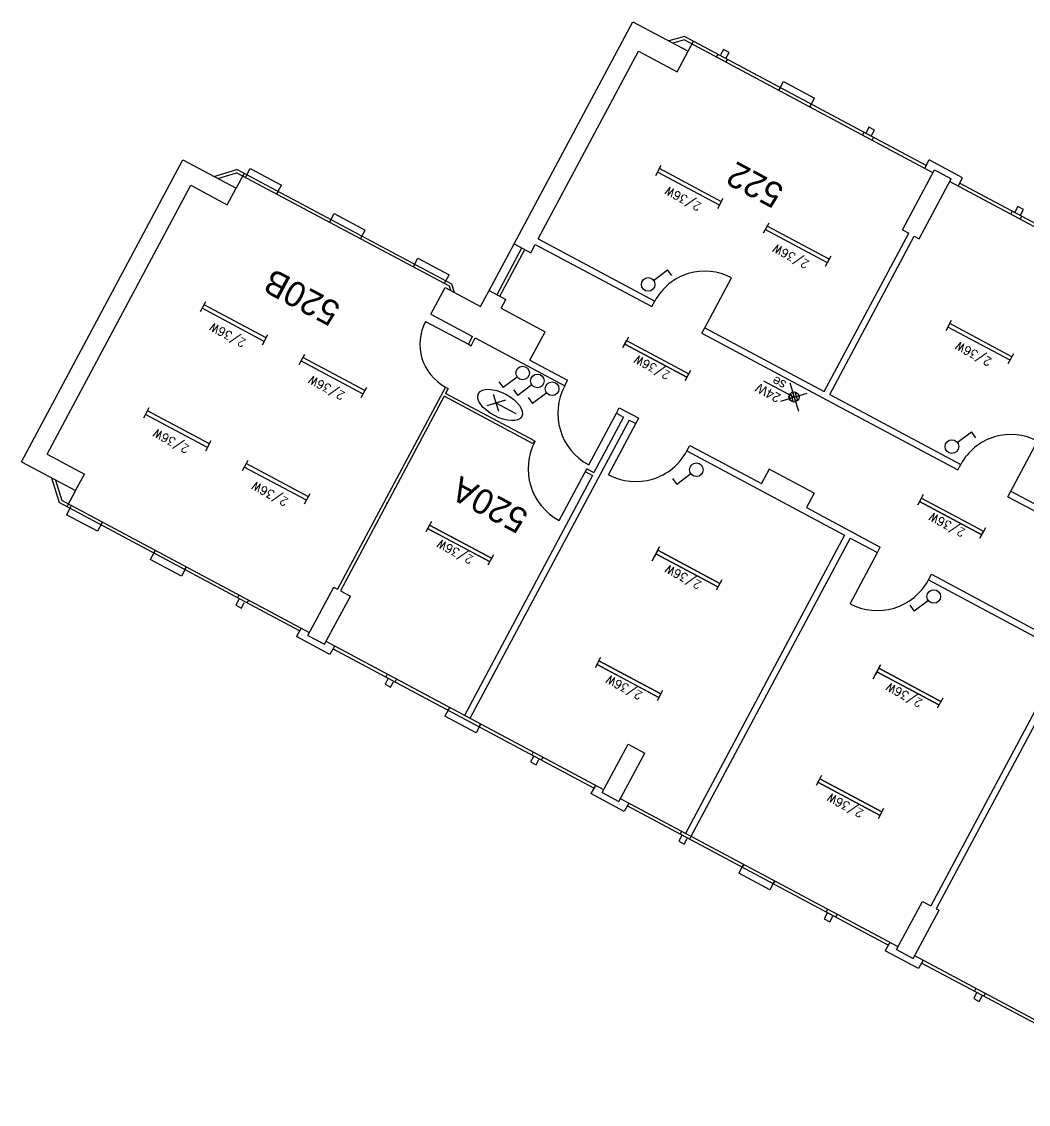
# Model space of a CAD drawing. Extents: x 1678829 to 1678895.5, y 4851385.5 to 4851457.1.
# Drawn here: x 1678828.95 to 1678844.95, y 4851416.74 to 4851433.94 of the extents above; entities that cross this region are included whole.
import ezdxf
from ezdxf.enums import TextEntityAlignment as Align

# ---------------------------------------------------------------- set-up
doc = ezdxf.new("R2010")
doc.units = 0
doc.header["$MEASUREMENT"] = 0
doc.layers.get('0').update_dxf_attribs({"linetype": 'CONTINUOUS'})
for name, color, linetype in [('ILLUMINAZIONE', 4, 'CONTINUOUS'), ('INFISSI', 160, 'CONTINUOUS'), ('NUOVI COMPONENTI DI PROGETTO', 230, 'CONTINUOUS')]:
    doc.layers.add(name, color=color, linetype=linetype)
doc.styles.add('ROMANS', font='romans')

# ---------------------------------------------------------------- blocks, each defined once
blk = doc.blocks.new('SE')
at = {"layer": 'ILLUMINAZIONE'}
for p, q in [((0.165, -0.165), (-0.167, 0.167)), ((0.152, 0.155), (-0.155, -0.152)), ((0.024, -0.077), (-0.077, 0.024)), ((0.056, -0.058), (-0.058, 0.056)), ((0.058, -0.056), (-0.056, 0.058)), ((0.077, -0.024), (-0.024, 0.077)), ((0.55, 0.001), (-0.001, 0.001)), ((0.075, 0.028), (0.028, 0.075)), ((-0.028, -0.075), (-0.075, -0.028))]:
    blk.add_line(p, q, dxfattribs=at)
blk.add_circle((0, 0), 0.0803, dxfattribs=at)
at = {"layer": 'ILLUMINAZIONE', "linetype": 'Continuous'}
for s, p in [('24W ', (0.191, 0.063)), ('se', (0.209, -0.158))]:
    blk.add_text(s, height=0.15, dxfattribs=at).set_placement(p)

msp = doc.modelspace()

# ---------------------------------------------------------------- linework, layer by layer
at = {"linetype": 'Continuous'}
for p, q in [((1678836.778, 4851430.412), (1678838.662, 4851433.94)), ((1678838.662, 4851433.94), (1678839.544, 4851433.47)), ((1678837.16, 4851430.491), (1678838.752, 4851433.473)), ((1678838.752, 4851433.473), (1678839.37, 4851433.143)), ((1678839.37, 4851433.143), (1678839.544, 4851433.47)), ((1678828.955, 4851426.948), (1678831.517, 4851431.747)), ((1678831.517, 4851431.747), (1678832.364, 4851431.295)), ((1678842.949, 4851430.632), (1678843.457, 4851431.585)), ((1678843.457, 4851431.585), (1678843.722, 4851431.443)), ((1678843.213, 4851430.491), (1678843.722, 4851431.443)), ((1678829.361, 4851427.071), (1678831.64, 4851431.341)), ((1678831.64, 4851431.341), (1678832.222, 4851431.03)), ((1678832.222, 4851431.03), (1678832.364, 4851431.295)), ((1678841.704, 4851428.066), (1678843.046, 4851430.58)), ((1678842.949, 4851430.632), (1678843.046, 4851430.58)), ((1678836.778, 4851430.412), (1678837.043, 4851430.27)), ((1678837.043, 4851430.27), (1678837.113, 4851430.403)), ((1678837.113, 4851430.403), (1678838.966, 4851429.414)), ((1678837.16, 4851430.491), (1678839.013, 4851429.502)), ((1678841.792, 4851428.019), (1678843.134, 4851430.533)), ((1678843.134, 4851430.533), (1678843.213, 4851430.491)), ((1678835.455, 4851429.293), (1678835.681, 4851429.716)), ((1678835.681, 4851429.716), (1678836.246, 4851429.415)), ((1678836.246, 4851429.415), (1678836.382, 4851429.671)), ((1678836.382, 4851429.671), (1678836.647, 4851429.529)), ((1678836.572, 4851429.388), (1678836.647, 4851429.529)), ((1678836.572, 4851429.388), (1678837.269, 4851429.016)), ((1678838.966, 4851429.414), (1678839.013, 4851429.502)), ((1678835.455, 4851429.293), (1678836.117, 4851428.94)), ((1678837.029, 4851428.566), (1678837.269, 4851429.016)), ((1678839.76, 4851428.99), (1678839.807, 4851429.078)), ((1678839.807, 4851429.078), (1678841.704, 4851428.066)), ((1678836.051, 4851428.816), (1678836.117, 4851428.94)), ((1678836.095, 4851428.793), (1678836.161, 4851428.916)), ((1678836.161, 4851428.916), (1678837.581, 4851428.158)), ((1678839.76, 4851428.99), (1678842.204, 4851427.686)), ((1678837.029, 4851428.566), (1678837.628, 4851428.246)), ((1678837.581, 4851428.158), (1678837.628, 4851428.246)), ((1678835.688, 4851428.137), (1678833.974, 4851424.926)), ((1678835.667, 4851427.99), (1678834.018, 4851424.902)), ((1678837.078, 4851427.236), (1678835.667, 4851427.99)), ((1678835.688, 4851428.137), (1678835.732, 4851428.113)), ((1678835.732, 4851428.113), (1678835.69, 4851428.034)), ((1678837.102, 4851427.28), (1678835.69, 4851428.034)), ((1678841.792, 4851428.019), (1678843.874, 4851426.907)), ((1678838.402, 4851427.72), (1678838.449, 4851427.808)), ((1678838.449, 4851427.808), (1678838.758, 4851427.643)), ((1678838.516, 4851427.659), (1678838.046, 4851426.777)), ((1678838.402, 4851427.72), (1678838.516, 4851427.659)), ((1678838.711, 4851427.555), (1678838.758, 4851427.643)), ((1678842.204, 4851427.686), (1678843.827, 4851426.819)), ((1678838.605, 4851427.612), (1678836.076, 4851422.874)), ((1678838.605, 4851427.612), (1678838.711, 4851427.555)), ((1678837.102, 4851427.28), (1678837.078, 4851427.236)), ((1678839.522, 4851427.122), (1678839.569, 4851427.21)), ((1678839.522, 4851427.122), (1678840.572, 4851426.562)), ((1678839.522, 4851427.122), (1678840.572, 4851426.562)), ((1678839.569, 4851427.21), (1678840.707, 4851426.603)), ((1678839.569, 4851427.21), (1678840.707, 4851426.603)), ((1678828.955, 4851426.948), (1678829.811, 4851426.491)), ((1678829.361, 4851427.071), (1678829.952, 4851426.755)), ((1678837.931, 4851426.838), (1678837.907, 4851426.794)), ((1678837.907, 4851426.794), (1678838.022, 4851426.732)), ((1678837.931, 4851426.838), (1678838.046, 4851426.777)), ((1678840.83, 4851426.832), (1678840.707, 4851426.603)), ((1678841.544, 4851426.451), (1678840.83, 4851426.832)), ((1678843.827, 4851426.819), (1678843.874, 4851426.907)), ((1678829.811, 4851426.491), (1678829.952, 4851426.755)), ((1678838.022, 4851426.732), (1678835.988, 4851422.921)), ((1678840.572, 4851426.562), (1678840.819, 4851426.43)), ((1678840.819, 4851426.43), (1678842.028, 4851425.785)), ((1678841.544, 4851426.451), (1678841.422, 4851426.221)), ((1678844.621, 4851426.395), (1678844.668, 4851426.484)), ((1678844.668, 4851426.484), (1678846.476, 4851425.518)), ((1678844.621, 4851426.395), (1678851.316, 4851422.821)), ((1678841.422, 4851426.221), (1678842.595, 4851425.595)), ((1678842.028, 4851425.785), (1678839.499, 4851421.047)), ((1678842.116, 4851425.737), (1678839.587, 4851421)), ((1678842.116, 4851425.737), (1678842.548, 4851425.507)), ((1678842.548, 4851425.507), (1678842.595, 4851425.595)), ((1678843.36, 4851425.073), (1678843.407, 4851425.162)), ((1678843.36, 4851425.073), (1678845.203, 4851424.089)), ((1678843.407, 4851425.162), (1678845.295, 4851424.154)), ((1678833.503, 4851424.191), (1678833.913, 4851424.959)), ((1678833.913, 4851424.959), (1678833.93, 4851424.949)), ((1678833.93, 4851424.949), (1678833.974, 4851424.926)), ((1678834.018, 4851424.902), (1678834.177, 4851424.817)), ((1678833.767, 4851424.05), (1678834.177, 4851424.817)), ((1678833.503, 4851424.191), (1678833.767, 4851424.05)), ((1678845.539, 4851423.91), (1678843.396, 4851419.896)), ((1678845.627, 4851423.863), (1678843.484, 4851419.849)), ((1678838.178, 4851421.695), (1678838.588, 4851422.463)), ((1678838.443, 4851421.554), (1678838.853, 4851422.322)), ((1678838.588, 4851422.463), (1678838.853, 4851422.322)), ((1678838.178, 4851421.695), (1678838.443, 4851421.554)), ((1678842.854, 4851419.2), (1678843.264, 4851419.967)), ((1678843.264, 4851419.967), (1678843.396, 4851419.896)), ((1678843.119, 4851419.058), (1678843.528, 4851419.826)), ((1678843.484, 4851419.849), (1678843.528, 4851419.826)), ((1678842.854, 4851419.2), (1678843.119, 4851419.058))]:
    msp.add_line(p, q, dxfattribs=at)
at = {"color": 5, "linetype": 'Continuous'}
msp.add_line((1678836.051, 4851428.816), (1678836.095, 4851428.793), dxfattribs=at)
at = {"color": 1, "linetype": 'Continuous', "const_width": 0.01}
msp.add_lwpolyline([(1678834.768, 4851426.29, 1), (1678834.75, 4851426.299, 1)], format="xyb", close=True, dxfattribs=at)
at = {"layer": 'ILLUMINAZIONE', "linetype": 'Continuous'}
for p, q in [((1678839.027, 4851431.498), (1678839.114, 4851431.662)), ((1678840.072, 4851431.081), (1678839.086, 4851431.608)), ((1678840.072, 4851431.081), (1678839.086, 4851431.608)), ((1678840.042, 4851431.025), (1678839.055, 4851431.551)), ((1678840.042, 4851431.025), (1678839.056, 4851431.552)), ((1678840.014, 4851430.971), (1678840.101, 4851431.135)), ((1678840.739, 4851430.584), (1678840.827, 4851430.747)), ((1678841.755, 4851430.111), (1678840.768, 4851430.638)), ((1678841.755, 4851430.11), (1678840.768, 4851430.637)), ((1678841.755, 4851430.11), (1678840.768, 4851430.637)), ((1678841.785, 4851430.167), (1678840.798, 4851430.694)), ((1678841.785, 4851430.167), (1678840.798, 4851430.694)), ((1678841.785, 4851430.167), (1678840.798, 4851430.694)), ((1678841.726, 4851430.057), (1678841.813, 4851430.221)), ((1678838.993, 4851429.831), (1678839.216, 4851429.999)), ((1678839.285, 4851429.907), (1678839.216, 4851429.999)), ((1678831.794, 4851429.335), (1678831.881, 4851429.498)), ((1678832.809, 4851428.862), (1678831.823, 4851429.388)), ((1678832.839, 4851428.918), (1678831.853, 4851429.444)), ((1678843.641, 4851429.035), (1678843.728, 4851429.198)), ((1678844.656, 4851428.562), (1678843.67, 4851429.089)), ((1678844.656, 4851428.561), (1678843.67, 4851429.088)), ((1678844.686, 4851428.618), (1678843.7, 4851429.145)), ((1678844.686, 4851428.618), (1678843.7, 4851429.145)), ((1678832.781, 4851428.808), (1678832.868, 4851428.971)), ((1678838.593, 4851428.928), (1678838.506, 4851428.765)), ((1678838.506, 4851428.765), (1678838.565, 4851428.874)), ((1678838.565, 4851428.875), (1678839.551, 4851428.348)), ((1678833.363, 4851428.497), (1678833.451, 4851428.66)), ((1678839.521, 4851428.292), (1678838.535, 4851428.818)), ((1678838.535, 4851428.818), (1678839.521, 4851428.292)), ((1678844.628, 4851428.508), (1678844.715, 4851428.672)), ((1678834.379, 4851428.024), (1678833.392, 4851428.551)), ((1678834.409, 4851428.08), (1678833.422, 4851428.607)), ((1678839.58, 4851428.402), (1678839.493, 4851428.238)), ((1678839.493, 4851428.238), (1678839.551, 4851428.347)), ((1678836.534, 4851428.219), (1678836.603, 4851428.127)), ((1678836.826, 4851428.295), (1678836.603, 4851428.127)), ((1678837.061, 4851428.17), (1678836.838, 4851428.002)), ((1678834.35, 4851427.97), (1678834.437, 4851428.134)), ((1678836.769, 4851428.094), (1678836.838, 4851428.002)), ((1678837.295, 4851428.045), (1678837.072, 4851427.877)), ((1678830.894, 4851427.649), (1678830.981, 4851427.812)), ((1678837.003, 4851427.969), (1678837.072, 4851427.877)), ((1678831.909, 4851427.176), (1678830.923, 4851427.702)), ((1678831.939, 4851427.232), (1678830.953, 4851427.759)), ((1678831.881, 4851427.122), (1678831.968, 4851427.286)), ((1678843.818, 4851427.256), (1678844.041, 4851427.423)), ((1678844.11, 4851427.331), (1678844.041, 4851427.423)), ((1678832.463, 4851426.811), (1678832.551, 4851426.975)), ((1678833.479, 4851426.338), (1678832.492, 4851426.865)), ((1678833.509, 4851426.394), (1678832.522, 4851426.921)), ((1678839.294, 4851426.683), (1678839.363, 4851426.591)), ((1678839.587, 4851426.758), (1678839.363, 4851426.591)), ((1678833.45, 4851426.284), (1678833.537, 4851426.448)), ((1678843.278, 4851426.428), (1678843.191, 4851426.264)), ((1678843.191, 4851426.264), (1678843.249, 4851426.374)), ((1678844.206, 4851425.791), (1678843.219, 4851426.318)), ((1678843.219, 4851426.318), (1678844.206, 4851425.791)), ((1678843.249, 4851426.374), (1678844.236, 4851425.847)), ((1678835.463, 4851425.999), (1678835.376, 4851425.836)), ((1678836.421, 4851425.419), (1678835.434, 4851425.945)), ((1678836.421, 4851425.419), (1678835.434, 4851425.945)), ((1678836.421, 4851425.419), (1678835.434, 4851425.945)), ((1678835.434, 4851425.945), (1678836.421, 4851425.419)), ((1678836.391, 4851425.362), (1678835.404, 4851425.889)), ((1678836.391, 4851425.362), (1678835.404, 4851425.889)), ((1678836.391, 4851425.362), (1678835.404, 4851425.889)), ((1678835.404, 4851425.889), (1678836.391, 4851425.363)), ((1678844.265, 4851425.901), (1678844.177, 4851425.737)), ((1678844.177, 4851425.737), (1678844.236, 4851425.847)), ((1678838.971, 4851425.378), (1678839.088, 4851425.598)), ((1678839.088, 4851425.598), (1678839.001, 4851425.435)), ((1678836.45, 4851425.472), (1678836.362, 4851425.309)), ((1678839.029, 4851425.489), (1678840.016, 4851424.962)), ((1678840.016, 4851424.961), (1678839.029, 4851425.488)), ((1678840.046, 4851425.018), (1678839.059, 4851425.545)), ((1678839.059, 4851425.545), (1678840.046, 4851425.018)), ((1678840.075, 4851425.072), (1678839.987, 4851424.908)), ((1678843.358, 4851424.745), (1678843.134, 4851424.578)), ((1678843.065, 4851424.67), (1678843.134, 4851424.578)), ((1678838.151, 4851423.842), (1678838.063, 4851423.679)), ((1678838.092, 4851423.733), (1678839.079, 4851423.206)), ((1678839.078, 4851423.205), (1678838.092, 4851423.732)), ((1678839.078, 4851423.205), (1678838.092, 4851423.732)), ((1678839.109, 4851423.262), (1678838.122, 4851423.789)), ((1678839.109, 4851423.262), (1678838.122, 4851423.789)), ((1678838.122, 4851423.789), (1678839.109, 4851423.262)), ((1678842.482, 4851423.504), (1678842.599, 4851423.724)), ((1678842.599, 4851423.724), (1678842.512, 4851423.561)), ((1678843.527, 4851423.087), (1678842.54, 4851423.614)), ((1678842.54, 4851423.614), (1678843.527, 4851423.088)), ((1678843.557, 4851423.144), (1678842.57, 4851423.67)), ((1678842.57, 4851423.67), (1678843.557, 4851423.144)), ((1678839.137, 4851423.316), (1678839.05, 4851423.152)), ((1678843.586, 4851423.197), (1678843.498, 4851423.034)), ((1678841.662, 4851421.968), (1678841.574, 4851421.805)), ((1678842.59, 4851421.331), (1678841.603, 4851421.858)), ((1678842.59, 4851421.331), (1678841.603, 4851421.858)), ((1678841.603, 4851421.858), (1678842.59, 4851421.332)), ((1678842.62, 4851421.388), (1678841.633, 4851421.914)), ((1678842.62, 4851421.388), (1678841.633, 4851421.914)), ((1678841.633, 4851421.914), (1678842.62, 4851421.388)), ((1678842.648, 4851421.441), (1678842.561, 4851421.278))]:
    msp.add_line(p, q, dxfattribs=at)
at = {"layer": 'ILLUMINAZIONE'}
for p, q in [((1678836.533, 4851427.746), (1678836.45, 4851428.019)), ((1678836.639, 4851427.928), (1678836.344, 4851427.838)), ((1678836.543, 4851427.898), (1678836.442, 4851427.867)), ((1678836.811, 4851427.712), (1678836.492, 4851427.883))]:
    msp.add_line(p, q, dxfattribs=at)
at = {"layer": 'ILLUMINAZIONE', "linetype": 'Continuous'}
for centre in [(1678838.907, 4851429.766), (1678836.913, 4851428.36), (1678837.147, 4851428.234), (1678837.381, 4851428.109), (1678843.732, 4851427.191), (1678839.673, 4851426.823), (1678843.444, 4851424.81)]:
    msp.add_circle(centre, 0.108, dxfattribs=at)
at = {"layer": 'INFISSI', "linetype": 'Continuous'}
for p, q in [((1678839.487, 4851433.704), (1678839.233, 4851433.635)), ((1678839.482, 4851433.65), (1678839.298, 4851433.601)), ((1678839.482, 4851433.65), (1678843.434, 4851431.54)), ((1678843.325, 4851431.655), (1678839.487, 4851433.704)), ((1678839.544, 4851433.47), (1678839.629, 4851433.628)), ((1678840.104, 4851433.499), (1678840.057, 4851433.411)), ((1678840.192, 4851433.452), (1678840.104, 4851433.499)), ((1678839.993, 4851433.377), (1678840.017, 4851433.421)), ((1678840.143, 4851433.297), (1678840.167, 4851433.341)), ((1678840.145, 4851433.364), (1678840.192, 4851433.452)), ((1678840.986, 4851432.858), (1678841.057, 4851432.991)), ((1678841.057, 4851432.991), (1678841.551, 4851432.727)), ((1678840.981, 4851432.85), (1678841.005, 4851432.894)), ((1678841.475, 4851432.586), (1678841.499, 4851432.63)), ((1678841.48, 4851432.595), (1678841.551, 4851432.727)), ((1678842.313, 4851432.139), (1678842.337, 4851432.183)), ((1678842.415, 4851432.266), (1678842.368, 4851432.177)), ((1678842.503, 4851432.218), (1678842.415, 4851432.266)), ((1678842.456, 4851432.13), (1678842.503, 4851432.218)), ((1678842.463, 4851432.058), (1678842.487, 4851432.103)), ((1678832.01, 4851431.483), (1678832.375, 4851431.594)), ((1678835.791, 4851429.771), (1678832.375, 4851431.594)), ((1678832.516, 4851431.474), (1678832.587, 4851431.606)), ((1678832.587, 4851431.606), (1678833.081, 4851431.343)), ((1678843.301, 4851431.611), (1678843.372, 4851431.743)), ((1678843.901, 4851431.461), (1678843.372, 4851431.743)), ((1678832.073, 4851431.45), (1678832.37, 4851431.54)), ((1678832.491, 4851431.533), (1678832.364, 4851431.295)), ((1678835.749, 4851429.737), (1678832.37, 4851431.54)), ((1678843.831, 4851431.329), (1678843.901, 4851431.461)), ((1678833.029, 4851431.245), (1678833.005, 4851431.201)), ((1678833.01, 4851431.21), (1678833.081, 4851431.343)), ((1678843.698, 4851431.399), (1678847.871, 4851429.172)), ((1678847.939, 4851429.192), (1678843.854, 4851431.373)), ((1678844.669, 4851430.881), (1678844.692, 4851430.925)), ((1678844.779, 4851431.004), (1678844.732, 4851430.915)), ((1678844.868, 4851430.956), (1678844.779, 4851431.004)), ((1678844.821, 4851430.868), (1678844.868, 4851430.956)), ((1678833.867, 4851430.798), (1678833.843, 4851430.754)), ((1678833.848, 4851430.763), (1678833.919, 4851430.895)), ((1678833.919, 4851430.895), (1678834.413, 4851430.631)), ((1678844.819, 4851430.801), (1678844.842, 4851430.845)), ((1678834.342, 4851430.499), (1678834.413, 4851430.631)), ((1678834.361, 4851430.534), (1678834.337, 4851430.49)), ((1678836.382, 4851429.671), (1678836.778, 4851430.412)), ((1678836.506, 4851429.605), (1678836.902, 4851430.346)), ((1678836.55, 4851429.581), (1678836.946, 4851430.322)), ((1678835.199, 4851430.087), (1678835.176, 4851430.043)), ((1678835.18, 4851430.052), (1678835.251, 4851430.184)), ((1678835.251, 4851430.184), (1678835.745, 4851429.92)), ((1678835.674, 4851429.788), (1678835.745, 4851429.92)), ((1678839.807, 4851429.078), (1678840.231, 4851429.872)), ((1678835.77, 4851429.669), (1678835.749, 4851429.737)), ((1678835.832, 4851429.636), (1678835.791, 4851429.771)), ((1678835.372, 4851429.179), (1678836.051, 4851428.816)), ((1678837.964, 4851426.9), (1678838.402, 4851427.72)), ((1678838.277, 4851426.744), (1678838.711, 4851427.555)), ((1678844.668, 4851426.484), (1678845.092, 4851427.278)), ((1678837.493, 4851426.017), (1678837.931, 4851426.838)), ((1678829.431, 4851426.694), (1678829.55, 4851426.301)), ((1678829.493, 4851426.66), (1678829.592, 4851426.336)), ((1678829.811, 4851426.491), (1678829.674, 4851426.235)), ((1678833.37, 4851424.262), (1678829.55, 4851426.301)), ((1678833.526, 4851424.235), (1678829.592, 4851426.336)), ((1678829.737, 4851426.241), (1678829.666, 4851426.109)), ((1678830.16, 4851425.845), (1678829.666, 4851426.109)), ((1678830.231, 4851425.977), (1678830.16, 4851425.845)), ((1678830.236, 4851425.992), (1678830.212, 4851425.948)), ((1678831.069, 4851425.53), (1678830.998, 4851425.398)), ((1678831.492, 4851425.134), (1678830.998, 4851425.398)), ((1678831.074, 4851425.544), (1678831.05, 4851425.5)), ((1678842.115, 4851424.695), (1678842.548, 4851425.507)), ((1678831.563, 4851425.266), (1678831.492, 4851425.134)), ((1678831.568, 4851425.281), (1678831.544, 4851425.237)), ((1678832.404, 4851424.761), (1678832.357, 4851424.673)), ((1678832.406, 4851424.833), (1678832.382, 4851424.789)), ((1678832.445, 4851424.625), (1678832.492, 4851424.714)), ((1678832.556, 4851424.753), (1678832.532, 4851424.709)), ((1678832.357, 4851424.673), (1678832.445, 4851424.625)), ((1678833.394, 4851424.306), (1678833.323, 4851424.174)), ((1678833.853, 4851423.891), (1678833.323, 4851424.174)), ((1678838.202, 4851421.739), (1678833.791, 4851424.094)), ((1678833.923, 4851424.023), (1678833.853, 4851423.891)), ((1678838.046, 4851421.766), (1678833.9, 4851423.979)), ((1678834.774, 4851423.503), (1678834.727, 4851423.415)), ((1678834.761, 4851423.576), (1678834.738, 4851423.532)), ((1678834.727, 4851423.415), (1678834.815, 4851423.368)), ((1678834.815, 4851423.368), (1678834.862, 4851423.456)), ((1678834.911, 4851423.496), (1678834.888, 4851423.452)), ((1678835.75, 4851423.039), (1678835.679, 4851422.907)), ((1678835.749, 4851423.049), (1678835.726, 4851423.004)), ((1678836.173, 4851422.643), (1678835.679, 4851422.907)), ((1678836.244, 4851422.775), (1678836.173, 4851422.643)), ((1678836.243, 4851422.785), (1678836.22, 4851422.741)), ((1678837.082, 4851422.338), (1678837.058, 4851422.293)), ((1678837.085, 4851422.27), (1678837.038, 4851422.181)), ((1678837.038, 4851422.181), (1678837.126, 4851422.134)), ((1678837.126, 4851422.134), (1678837.173, 4851422.222)), ((1678837.232, 4851422.257), (1678837.208, 4851422.213)), ((1678838.07, 4851421.81), (1678837.999, 4851421.678)), ((1678838.07, 4851421.81), (1678838.046, 4851421.766)), ((1678838.528, 4851421.395), (1678837.999, 4851421.678)), ((1678842.877, 4851419.244), (1678838.467, 4851421.598)), ((1678838.599, 4851421.528), (1678838.528, 4851421.395)), ((1678842.722, 4851419.27), (1678838.575, 4851421.483)), ((1678839.44, 4851421.012), (1678839.393, 4851420.924)), ((1678839.393, 4851420.924), (1678839.481, 4851420.877)), ((1678839.437, 4851421.08), (1678839.413, 4851421.036)), ((1678839.481, 4851420.877), (1678839.529, 4851420.965)), ((1678839.587, 4851421), (1678839.563, 4851420.956)), ((1678840.417, 4851420.548), (1678840.346, 4851420.415)), ((1678840.84, 4851420.152), (1678840.346, 4851420.415)), ((1678840.425, 4851420.553), (1678840.401, 4851420.509)), ((1678840.911, 4851420.284), (1678840.84, 4851420.152)), ((1678840.919, 4851420.289), (1678840.895, 4851420.245)), ((1678841.752, 4851419.778), (1678841.705, 4851419.69)), ((1678841.757, 4851419.842), (1678841.734, 4851419.798)), ((1678841.793, 4851419.643), (1678841.84, 4851419.731)), ((1678841.907, 4851419.762), (1678841.884, 4851419.718)), ((1678841.705, 4851419.69), (1678841.793, 4851419.643)), ((1678842.745, 4851419.314), (1678842.674, 4851419.182)), ((1678842.745, 4851419.314), (1678842.722, 4851419.27)), ((1678843.204, 4851418.899), (1678842.674, 4851419.182)), ((1678847.562, 4851416.743), (1678843.142, 4851419.102)), ((1678843.274, 4851419.032), (1678843.204, 4851418.899)), ((1678847.406, 4851416.77), (1678843.251, 4851418.988)), ((1678844.113, 4851418.584), (1678844.089, 4851418.54)), ((1678844.125, 4851418.512), (1678844.078, 4851418.423)), ((1678844.078, 4851418.423), (1678844.166, 4851418.376)), ((1678844.166, 4851418.376), (1678844.213, 4851418.465)), ((1678844.262, 4851418.504), (1678844.239, 4851418.46))]:
    msp.add_line(p, q, dxfattribs=at)
for centre, radius, start, end in [((1678839.807, 4851429.078), 0.9, 61.9064, 151.9064), ((1678836.051, 4851428.816), 0.77, 151.9064, 241.9064), ((1678838.402, 4851427.72), 0.93, 151.9064, 241.9064), ((1678844.668, 4851426.484), 0.9, 61.9064, 151.9064), ((1678837.931, 4851426.838), 0.93, 151.9064, 241.9064), ((1678838.711, 4851427.555), 0.92, 241.9064, 331.9064), ((1678842.548, 4851425.507), 0.92, 241.9064, 331.9064)]:
    msp.add_arc(centre, radius, start, end, dxfattribs=at)
at = {"layer": 'NUOVI COMPONENTI DI PROGETTO', "linetype": 'Continuous'}
msp.add_ellipse((1678836.555, 4851427.852), major_axis=(-0.344, 0.183), ratio=0.49197, dxfattribs=at)

# ---------------------------------------------------------------- block references
at = {"linetype": 'Continuous', "rotation": 151.906417794058}
msp.add_blockref('SE', (1678841.224, 4851427.979), dxfattribs=at)

# ---------------------------------------------------------------- texts
at = {"linetype": 'Continuous'}
for s, p in [('522  ', (1678841.09, 4851431.312)), ('520B  ', (1678834.047, 4851429.44)), ('520A  ', (1678837.03, 4851426.145))]:
    msp.add_text(s, height=0.4, rotation=151.9064, dxfattribs=at).set_placement(p)
at = {"layer": 'ILLUMINAZIONE', "linetype": 'Continuous', "style": 'ROMANS'}
for p in [(1678839.494, 4851431.186), (1678841.207, 4851430.272), (1678832.261, 4851429.023), (1678844.108, 4851428.723), (1678839.004, 4851428.509), (1678833.831, 4851428.185), (1678831.362, 4851427.337), (1678832.931, 4851426.499), (1678843.688, 4851426.008), (1678835.873, 4851425.58), (1678839.498, 4851425.179), (1678838.561, 4851423.423), (1678843.009, 4851423.305), (1678842.072, 4851421.549)]:
    msp.add_text('2/36W', height=0.135, rotation=151.9064, dxfattribs=at).set_placement(p, align=Align.CENTER)

doc.saveas('drawing.dxf')
